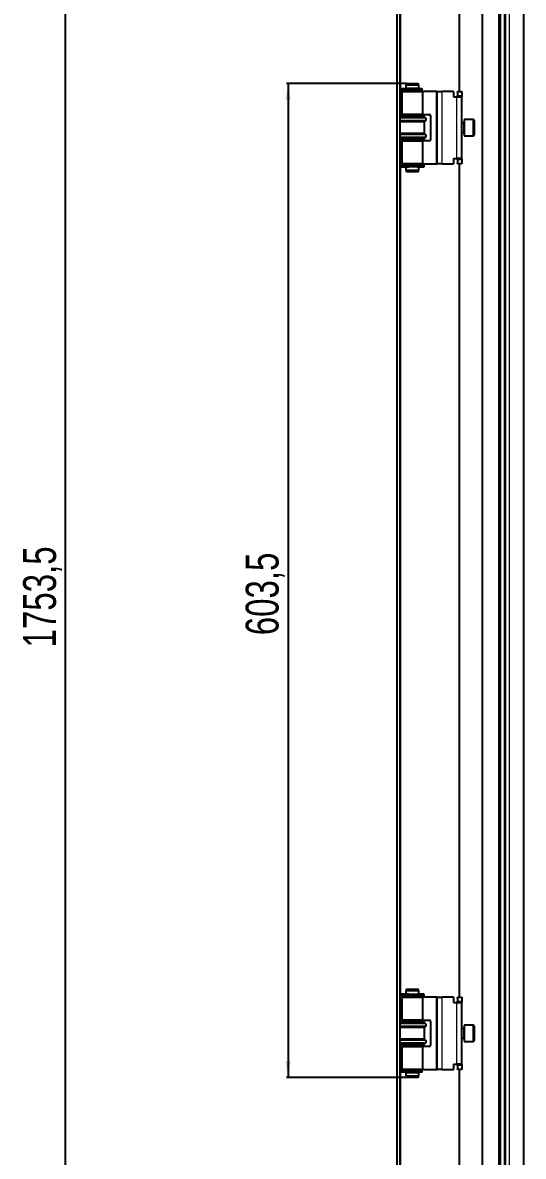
# Model space of a CAD drawing. Header units: millimetres. Extents: x -548 to 1673, y -1447 to 974.
# Drawn here: x 607 to 912, y -564 to 124 of the extents above; entities that cross this region are included whole.
import ezdxf

# ---------------------------------------------------------------- set-up
doc = ezdxf.new("R2010")
doc.units = ezdxf.units.MM
doc.layers.add('FORMAT', color=7, linetype='Continuous')
doc.styles.add('SLDTEXTSTYLE0', font='TXT', dxfattribs={"width": 0.75})
doc.dimstyles.new('SLDDIMSTYLE0', dxfattribs={"dimtxt": 20, "dimasz": 10, "dimexe": 0, "dimexo": 0.0625, "dimgap": 5, "dimtad": 2, "dimdec": 1, "dimrnd": 1e-09, "dimzin": 12, "dimdsep": 46, "dimtxsty": 'SLDTEXTSTYLE0', "dimsah": 1, "dimcen": 0.09, "dimadec": 0, "dimazin": 3, "dimtfac": 1, "dimtofl": 0, "dimtmove": 0, "dimatfit": 3, "dimfxl": 0, "dimfrac": 2, "dimtolj": 1, "dimtzin": 12, "dimarcsym": 0})

# ---------------------------------------------------------------- blocks, each defined once
blk = doc.blocks.new('_D_6')
at = {"layer": 'FORMAT'}
for p, q in [((840.62, 662.28), (632.28, 662.28)), ((633.28, -1091.22), (633.28, 662.28)), ((840.62, -1091.22), (632.28, -1091.22))]:
    blk.add_line(p, q, dxfattribs=at)
for points in [[(633.28, 662.28), (631.74, 652.28), (634.81, 652.28)], [(633.28, -1091.22), (634.81, -1081.22), (631.74, -1081.22)]]:
    blk.add_solid(points, dxfattribs=at)
at = {"layer": 'FORMAT', "insert": (607.49, -255.11), "char_height": 20, "attachment_point": 1, "rotation": 90, "style": 'SLDTEXTSTYLE0'}
blk.add_mtext('1753,5', dxfattribs=at)
blk = doc.blocks.new('_D_10')
at = {"layer": 'FORMAT'}
for p, q in [((840.62, 87.28), (767.55, 87.28)), ((768.55, 87.28), (768.55, -516.22)), ((840.62, -516.22), (767.55, -516.22))]:
    blk.add_line(p, q, dxfattribs=at)
for points in [[(768.55, 87.28), (767.01, 77.28), (770.09, 77.28)], [(768.55, -516.22), (770.09, -506.22), (767.01, -506.22)]]:
    blk.add_solid(points, dxfattribs=at)
at = {"layer": 'FORMAT', "insert": (742.77, -247.72), "char_height": 20, "attachment_point": 1, "rotation": 90, "style": 'SLDTEXTSTYLE0'}
blk.add_mtext('603,5', dxfattribs=at)

msp = doc.modelspace()

# ---------------------------------------------------------------- linework, layer by layer
at = {"color": 7, "linetype": 'Continuous', "lineweight": 25}
for p, q in [((834.56, 763.03), (834.56, -1191.97)), ((836.56, 763.03), (836.56, -1191.97)), ((886.56, 730.03), (886.56, -1158.97)), ((896.56, 700.53), (896.56, -1129.47)), ((911.56, 685.53), (911.56, -1114.47)), ((872.56, 613.53), (872.56, 82.53)), ((836.91, 84.23), (836.91, 83.33)), ((836.91, 84.23), (849.8, 84.23)), ((836.91, 83.33), (849.8, 83.33)), ((840.63, 87.28), (840.06, 86.28)), ((840.06, 86.28), (840.06, 84.28)), ((848.06, 86.28), (840.06, 86.28)), ((844.81, 84.28), (840.06, 84.28)), ((840.06, 83.28), (840.06, 82.53)), ((844.81, 83.28), (840.06, 83.28)), ((840.56, 84.28), (840.56, 84.23)), ((840.56, 83.33), (840.56, 83.28)), ((840.63, 87.28), (847.48, 87.28)), ((848.06, 84.28), (844.81, 84.28)), ((848.06, 83.28), (844.81, 83.28)), ((848.06, 86.28), (847.48, 87.28)), ((847.56, 84.23), (847.56, 84.28)), ((847.56, 83.28), (847.56, 83.33)), ((848.06, 84.28), (848.06, 86.28)), ((848.06, 82.53), (848.06, 83.28)), ((849.8, 84.23), (849.88, 84.23)), ((849.8, 83.33), (849.88, 83.33)), ((849.88, 83.33), (849.88, 84.23)), ((849.88, 84.23), (850.09, 84.23)), ((849.88, 83.33), (850.09, 83.33)), ((850.09, 83.33), (850.09, 84.23)), ((837.61, 82.53), (837.61, 68.53)), ((837.61, 82.53), (850.51, 82.53)), ((850.51, 68.53), (850.51, 82.53)), ((858.61, 82.53), (850.51, 82.53)), ((859.11, 82.53), (858.61, 82.53)), ((859.11, 82.53), (862.11, 82.53)), ((859.11, 38.53), (859.11, 82.53)), ((869.11, 82.53), (862.11, 82.53)), ((869.11, 82.53), (869.11, 79.23)), ((869.11, 79.23), (871.11, 79.23)), ((871.11, 79.23), (874.11, 79.23)), ((871.61, 82.53), (874.11, 82.53)), ((871.61, 82.03), (871.61, 82.53)), ((871.61, 82.03), (871.61, 80.03)), ((871.61, 79.53), (871.61, 80.03)), ((874.11, 79.53), (871.61, 79.53)), ((871.61, 79.53), (871.61, 79.23)), ((874.11, 82.53), (874.11, 82.03)), ((874.11, 82.03), (874.11, 80.03)), ((874.11, 80.03), (874.11, 79.53)), ((874.11, 79.23), (874.11, 79.53)), ((874.11, 41.83), (874.11, 79.23)), ((836.56, 67.53), (851.56, 67.53)), ((851.56, 66.93), (836.56, 66.93)), ((851.56, 64.13), (836.56, 64.13)), ((850.51, 68.53), (837.61, 68.53)), ((840.06, 68.53), (840.06, 67.53)), ((848.06, 67.53), (848.06, 68.53)), ((850.51, 68.53), (854.61, 68.53)), ((851.56, 66.93), (851.56, 67.53)), ((852.26, 66.24), (851.56, 66.93)), ((851.56, 64.13), (852.26, 64.81)), ((851.56, 56.93), (851.56, 64.13)), ((855.11, 68.03), (855.11, 53.03)), ((875.36, 63.53), (874.11, 63.53)), ((881.01, 65.53), (875.61, 65.53)), ((875.61, 65.53), (875.61, 55.53)), ((881.61, 64.93), (881.61, 56.13)), ((851.56, 56.93), (836.56, 56.93)), ((852.26, 56.24), (851.56, 56.93)), ((874.11, 57.53), (875.36, 57.53)), ((875.61, 55.53), (881.01, 55.53)), ((851.56, 54.13), (836.56, 54.13)), ((836.56, 53.53), (851.56, 53.53)), ((837.61, 52.53), (837.61, 38.53)), ((837.61, 52.53), (850.51, 52.53)), ((840.06, 53.53), (840.06, 52.53)), ((848.06, 52.53), (848.06, 53.53)), ((850.51, 38.53), (850.51, 52.53)), ((854.61, 52.53), (850.51, 52.53)), ((851.56, 54.13), (852.26, 54.82)), ((851.56, 53.53), (851.56, 54.13)), ((869.11, 41.83), (871.11, 41.83)), ((869.11, 41.83), (869.11, 38.53)), ((874.11, 41.83), (871.11, 41.83)), ((871.61, 41.83), (871.61, 41.53)), ((871.61, 41.53), (874.11, 41.53)), ((871.61, 41.03), (871.61, 41.53)), ((874.11, 41.53), (874.11, 41.83)), ((874.11, 41.53), (874.11, 41.03)), ((836.91, 37.73), (836.91, 36.83)), ((836.91, 37.73), (840.9, 37.73)), ((836.91, 36.83), (840.9, 36.83)), ((850.51, 38.53), (837.61, 38.53)), ((840.06, 38.53), (840.06, 37.78)), ((844.81, 37.78), (840.06, 37.78)), ((840.06, 36.78), (840.06, 34.78)), ((844.81, 36.78), (840.06, 36.78)), ((840.06, 34.78), (840.63, 33.78)), ((840.06, 34.78), (844.81, 34.78)), ((840.56, 37.78), (840.56, 37.73)), ((840.56, 36.83), (840.56, 36.78)), ((840.9, 37.73), (841.55, 37.73)), ((840.9, 36.83), (841.55, 36.83)), ((841.55, 37.73), (841.89, 37.73)), ((841.55, 36.83), (841.89, 36.83)), ((841.89, 36.83), (841.89, 37.73)), ((841.89, 37.73), (841.89, 37.73)), ((841.89, 36.83), (841.89, 36.83)), ((848.06, 37.78), (844.81, 37.78)), ((848.06, 36.78), (844.81, 36.78)), ((844.81, 34.78), (848.06, 34.78)), ((846.98, 37.73), (846.98, 36.83)), ((846.98, 37.73), (847, 37.73)), ((846.98, 36.83), (847, 36.83)), ((847, 37.73), (848.3, 37.73)), ((847, 36.83), (848.3, 36.83)), ((847.48, 33.78), (848.06, 34.78)), ((847.56, 37.73), (847.56, 37.78)), ((847.56, 36.78), (847.56, 36.83)), ((848.06, 37.78), (848.06, 38.53)), ((848.06, 34.78), (848.06, 36.78)), ((848.3, 37.73), (849.02, 37.73)), ((848.3, 36.83), (849.02, 36.83)), ((849.02, 37.73), (851.21, 37.73)), ((849.02, 36.83), (851.21, 36.83)), ((850.51, 38.53), (858.61, 38.53)), ((851.21, 36.83), (851.21, 37.73)), ((858.61, 38.53), (859.11, 38.53)), ((862.11, 38.53), (859.11, 38.53)), ((862.11, 38.53), (869.11, 38.53)), ((871.61, 41.03), (871.61, 39.03)), ((871.61, 38.53), (871.61, 39.03)), ((874.11, 38.53), (871.61, 38.53)), ((872.56, 38.53), (872.56, -467.47)), ((874.11, 41.03), (874.11, 39.03)), ((874.11, 39.03), (874.11, 38.53)), ((844.7, 33.78), (840.63, 33.78)), ((847.48, 33.78), (844.7, 33.78)), ((836.91, -465.77), (836.91, -466.67)), ((840.9, -465.77), (836.91, -465.77)), ((840.9, -466.67), (836.91, -466.67)), ((837.61, -467.47), (837.61, -481.47)), ((837.61, -467.47), (850.51, -467.47)), ((840.63, -462.72), (840.06, -463.72)), ((840.06, -463.72), (840.06, -465.72)), ((848.06, -463.72), (840.06, -463.72)), ((840.06, -465.72), (848.06, -465.72)), ((840.06, -466.72), (840.06, -467.47)), ((840.06, -466.72), (848.06, -466.72)), ((840.56, -465.72), (840.56, -465.77)), ((840.56, -466.67), (840.56, -466.72)), ((840.63, -462.72), (847.48, -462.72)), ((841.55, -465.77), (840.9, -465.77)), ((841.55, -466.67), (840.9, -466.67)), ((841.89, -465.77), (841.55, -465.77)), ((841.89, -466.67), (841.55, -466.67)), ((841.89, -466.67), (841.89, -465.77)), ((841.89, -465.77), (841.89, -465.77)), ((841.89, -466.67), (841.89, -466.67)), ((846.98, -465.77), (846.98, -466.67)), ((847, -465.77), (846.98, -465.77)), ((847, -466.67), (846.98, -466.67)), ((848.3, -465.77), (847, -465.77)), ((848.3, -466.67), (847, -466.67)), ((848.06, -463.72), (847.48, -462.72)), ((847.56, -465.77), (847.56, -465.72)), ((847.56, -466.72), (847.56, -466.67)), ((848.06, -465.72), (848.06, -463.72)), ((848.06, -467.47), (848.06, -466.72)), ((849.02, -465.77), (848.3, -465.77)), ((849.02, -466.67), (848.3, -466.67)), ((851.21, -465.77), (849.02, -465.77)), ((851.21, -466.67), (849.02, -466.67)), ((850.51, -481.47), (850.51, -467.47)), ((858.61, -467.47), (850.51, -467.47)), ((851.21, -466.67), (851.21, -465.77)), ((859.11, -467.47), (858.61, -467.47)), ((859.11, -467.47), (862.11, -467.47)), ((859.11, -511.47), (859.11, -467.47)), ((869.11, -467.47), (862.11, -467.47)), ((869.11, -467.47), (869.11, -470.77)), ((871.61, -467.47), (874.11, -467.47)), ((871.61, -467.97), (871.61, -467.47)), ((871.61, -467.97), (871.61, -469.97)), ((874.11, -467.47), (874.11, -467.97)), ((874.11, -467.97), (874.11, -469.97)), ((869.11, -470.77), (871.11, -470.77)), ((871.11, -470.77), (874.11, -470.77)), ((871.61, -470.47), (871.61, -469.97)), ((874.11, -470.47), (871.61, -470.47)), ((871.61, -470.47), (871.61, -470.77)), ((874.11, -469.97), (874.11, -470.47)), ((874.11, -470.77), (874.11, -470.47)), ((874.11, -508.17), (874.11, -470.77)), ((850.51, -481.47), (837.61, -481.47)), ((840.06, -481.47), (840.06, -482.47)), ((848.06, -482.47), (848.06, -481.47)), ((850.51, -481.47), (854.61, -481.47)), ((836.56, -482.47), (851.56, -482.47)), ((851.56, -483.07), (836.56, -483.07)), ((851.56, -485.87), (836.56, -485.87)), ((851.56, -483.07), (851.56, -482.47)), ((852.26, -483.76), (851.56, -483.07)), ((851.56, -485.87), (852.26, -485.19)), ((851.56, -493.07), (851.56, -485.87)), ((855.11, -481.97), (855.11, -496.97)), ((875.36, -486.47), (874.11, -486.47)), ((881.01, -484.47), (875.61, -484.47)), ((875.61, -484.47), (875.61, -493.79)), ((881.61, -485.07), (881.61, -493.27)), ((851.56, -493.07), (836.56, -493.07)), ((852.26, -493.76), (851.56, -493.07)), ((851.56, -495.87), (852.26, -495.18)), ((874.11, -492.47), (875.36, -492.47)), ((875.61, -493.79), (875.61, -494.47)), ((875.61, -494.47), (881.01, -494.47)), ((881.61, -493.27), (881.61, -493.87)), ((851.56, -495.87), (836.56, -495.87)), ((836.56, -496.47), (851.56, -496.47)), ((837.61, -497.47), (837.61, -511.47)), ((837.61, -497.47), (850.51, -497.47)), ((840.06, -496.47), (840.06, -497.47)), ((848.06, -497.47), (848.06, -496.47)), ((850.51, -511.47), (850.51, -497.47)), ((854.61, -497.47), (850.51, -497.47)), ((851.56, -496.47), (851.56, -495.87)), ((869.11, -508.17), (871.11, -508.17)), ((869.11, -508.17), (869.11, -511.47)), ((874.11, -508.17), (871.11, -508.17)), ((871.61, -508.17), (871.61, -508.47)), ((871.61, -508.47), (874.11, -508.47)), ((871.61, -508.97), (871.61, -508.47)), ((871.61, -508.97), (871.61, -510.97)), ((874.11, -508.47), (874.11, -508.17)), ((874.11, -508.47), (874.11, -508.97)), ((874.11, -508.97), (874.11, -510.97)), ((836.91, -512.27), (836.91, -513.17)), ((849.8, -512.27), (836.91, -512.27)), ((849.8, -513.17), (836.91, -513.17)), ((850.51, -511.47), (837.61, -511.47)), ((840.06, -511.47), (840.06, -512.22)), ((840.06, -512.22), (848.06, -512.22)), ((840.06, -513.22), (840.06, -515.22)), ((840.06, -513.22), (848.06, -513.22)), ((840.06, -515.22), (840.63, -516.22)), ((840.06, -515.22), (844.81, -515.22)), ((840.56, -512.22), (840.56, -512.27)), ((840.56, -513.17), (840.56, -513.22)), ((844.7, -516.22), (840.63, -516.22)), ((847.48, -516.22), (844.7, -516.22)), ((844.81, -515.22), (848.06, -515.22)), ((847.48, -516.22), (848.06, -515.22)), ((847.56, -512.27), (847.56, -512.22)), ((847.56, -513.22), (847.56, -513.17)), ((848.06, -512.22), (848.06, -511.47)), ((848.06, -515.22), (848.06, -513.22)), ((849.88, -512.27), (849.8, -512.27)), ((849.88, -513.17), (849.8, -513.17)), ((849.88, -513.17), (849.88, -512.27)), ((850.09, -512.27), (849.88, -512.27)), ((850.09, -513.17), (849.88, -513.17)), ((850.09, -513.17), (850.09, -512.27)), ((850.51, -511.47), (858.61, -511.47)), ((858.61, -511.47), (859.11, -511.47)), ((862.11, -511.47), (859.11, -511.47)), ((862.11, -511.47), (869.11, -511.47)), ((871.61, -511.47), (871.61, -510.97)), ((874.11, -511.47), (871.61, -511.47)), ((872.56, -511.47), (872.56, -1042.47)), ((874.11, -510.97), (874.11, -511.47))]:
    msp.add_line(p, q, dxfattribs=at)
at = {"color": 8, "linetype": 'Continuous', "lineweight": 18}
for p, q in [((897.56, 699.53), (897.56, -1128.47)), ((897.66, 699.43), (897.66, -1128.37)), ((899.97, 697.12), (899.97, -1126.06)), ((900.66, 696.43), (900.66, -1125.37)), ((902.97, 694.12), (902.97, -1123.06)), ((837.16, 84.23), (837.16, 611.83)), ((837.16, 67.53), (837.16, 83.33)), ((849.8, 84.23), (849.8, 83.33)), ((858.61, 82.53), (858.61, 38.53)), ((862.11, 38.53), (862.11, 82.53)), ((871.11, 41.83), (871.11, 79.23)), ((874.11, 82.03), (871.61, 82.03)), ((871.61, 80.03), (874.11, 80.03)), ((852.26, 66.24), (836.56, 66.24)), ((852.26, 64.81), (836.56, 64.81)), ((875.36, 63.12), (875.36, 63.53)), ((875.36, 57.53), (875.36, 63.12)), ((881.01, 55.53), (881.01, 65.53)), ((852.26, 56.24), (836.56, 56.24)), ((852.26, 54.82), (836.56, 54.82)), ((837.16, 37.73), (837.16, 53.53)), ((837.16, -465.77), (837.16, 36.83)), ((840.9, 37.73), (840.9, 36.83)), ((841.55, 37.73), (841.55, 36.83)), ((841.89, 37.73), (841.89, 36.83)), ((847, 37.73), (847, 36.83)), ((848.3, 37.73), (848.3, 36.83)), ((849.02, 37.73), (849.02, 36.83)), ((874.11, 41.03), (871.61, 41.03)), ((871.61, 39.03), (874.11, 39.03)), ((837.16, -482.47), (837.16, -466.67)), ((840.9, -466.67), (840.9, -465.77)), ((841.55, -466.67), (841.55, -465.77)), ((841.89, -466.67), (841.89, -465.77)), ((847, -466.67), (847, -465.77)), ((848.3, -466.67), (848.3, -465.77)), ((849.02, -466.67), (849.02, -465.77)), ((858.61, -467.47), (858.61, -511.47)), ((862.11, -511.47), (862.11, -467.47)), ((874.11, -467.97), (871.61, -467.97)), ((871.11, -508.17), (871.11, -470.77)), ((871.61, -469.97), (874.11, -469.97)), ((852.26, -483.76), (836.56, -483.76)), ((852.26, -485.19), (836.56, -485.19)), ((875.36, -492.47), (875.36, -486.47)), ((881.01, -493.79), (881.01, -484.47)), ((852.26, -493.76), (836.56, -493.76)), ((852.26, -495.18), (836.56, -495.18)), ((881.01, -494.47), (881.01, -493.79)), ((837.16, -512.27), (837.16, -496.47)), ((874.11, -508.97), (871.61, -508.97)), ((837.16, -1040.77), (837.16, -513.17)), ((849.8, -513.17), (849.8, -512.27)), ((871.61, -510.97), (874.11, -510.97))]:
    msp.add_line(p, q, dxfattribs=at)
at = {"color": 7, "linetype": 'Continuous', "lineweight": 25}
for centre, radius, start, end in [((851.56, 65.53), 1, 314.427, 45.573), ((854.61, 68.03), 0.5, 0, 90), ((875.36, 63.78), 0.25, 270, 0), ((881.01, 64.93), 0.6, 360, 90), ((851.56, 55.53), 1, 314.427, 45.573), ((875.36, 57.28), 0.25, 0, 90), ((881.01, 56.13), 0.6, 270, 0), ((854.61, 53.03), 0.5, 270, 0), ((854.61, -481.97), 0.5, 0, 90), ((851.56, -484.47), 1, 314.427, 45.573), ((875.36, -486.22), 0.25, 270, 0), ((881.01, -485.07), 0.6, 360, 90), ((851.56, -494.47), 1, 314.427, 45.573), ((875.36, -492.72), 0.25, 0, 90), ((881.01, -493.87), 0.6, 270, 0), ((854.61, -496.97), 0.5, 270, 0)]:
    msp.add_arc(centre, radius, start, end, dxfattribs=at)

# ---------------------------------------------------------------- dimensions: what is measured, and where the dimension line sits
at = {"layer": 'FORMAT'}
for base, p1, p2, picture, middle in [((633.28, 662.28), (840.63, -1091.22), (840.63, 662.28), '_D_6', (633.28, -214.47)), ((768.55, -516.22), (840.63, 87.28), (840.63, -516.22), '_D_10', (768.55, -214.47))]:
    dim = msp.add_linear_dim(base=base, p1=p1, p2=p2, angle=90, dimstyle='SLDDIMSTYLE0', dxfattribs=at)
    dim.commit()
    dim.dimension.update_dxf_attribs({"geometry": picture, "text_midpoint": middle, "dimtype": 160})

doc.saveas('drawing.dxf')
